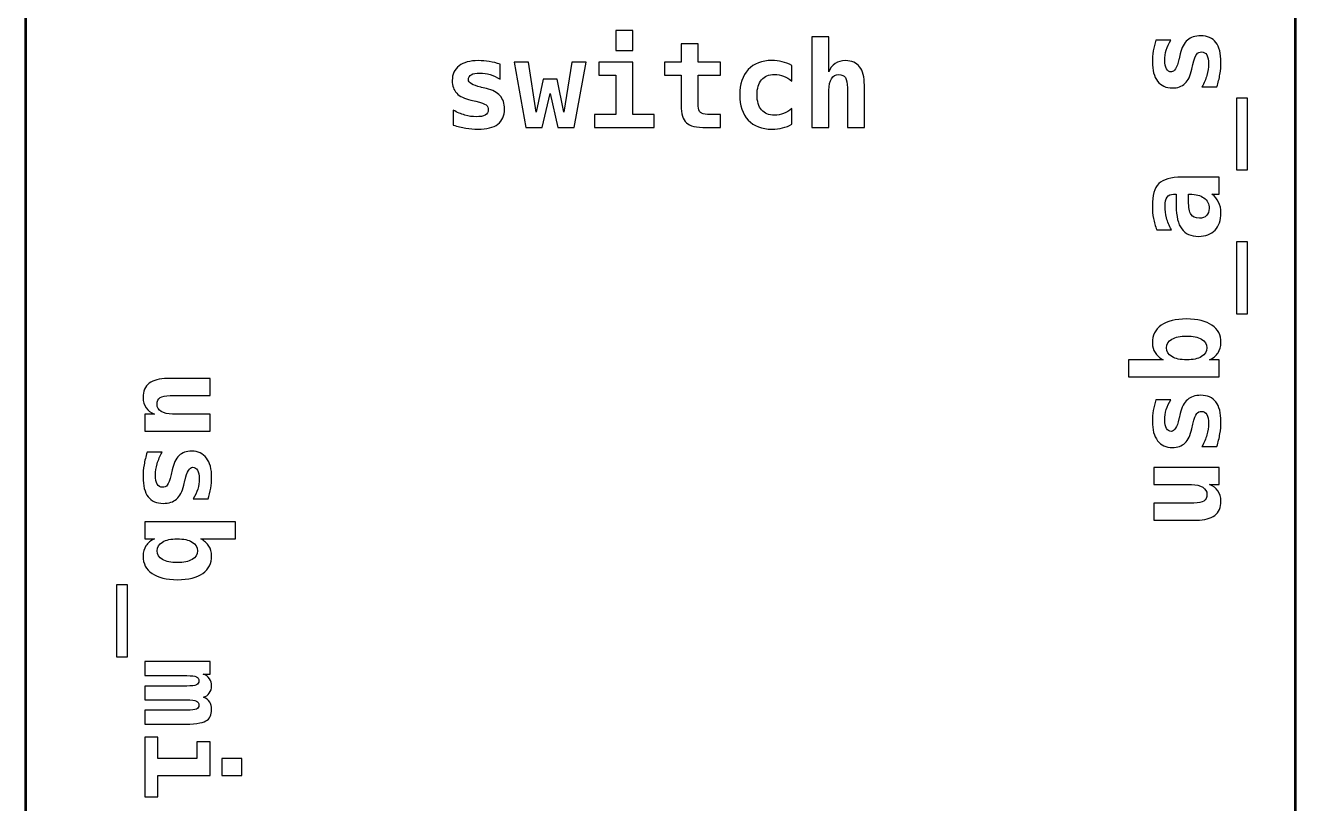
# Model space of a CAD drawing. Header units: centimetres. Extents: x -10.8 to 29.8, y -19.8 to 32.2.
# Drawn here: x 25.25 to 29.75, y -0.501 to 2.257 of the extents above; entities that cross this region are included whole.
import ezdxf

# ---------------------------------------------------------------- set-up
doc = ezdxf.new("R2010")
doc.units = ezdxf.units.CM
doc.header["$MEASUREMENT"] = 0
doc.layers.add('Layer 1', color=7, linetype='Continuous')

msp = doc.modelspace()

# ---------------------------------------------------------------- linework, layer by layer
at = {"layer": 'Layer 1', "lineweight": 53}
msp.add_open_spline([(25.25, 13.25), (25.25, 13.25), (29.75, 13.25), (29.75, 13.25), (29.75, 13.25), (29.75, 13.25), (29.75, -9.25), (29.75, -9.25), (29.75, -9.25), (29.75, -9.25), (25.25, -9.25), (25.25, -9.25), (25.25, -9.25), (25.25, -9.25), (25.25, 13.25), (25.25, 13.25)], degree=3, knots=[0, 0, 0, 0, 0.2, 0.2, 0.2, 0.2, 0.4, 0.4, 0.4, 0.4, 0.6, 0.6, 0.6, 0.6, 1, 1, 1, 1], dxfattribs=at)
at = {"layer": 'Layer 1'}
for points, knots in [([(27.34126, 2.23961), (27.34126, 2.23961), (27.40179, 2.23961), (27.40179, 2.23961), (27.40179, 2.23961), (27.40179, 2.23961), (27.40179, 2.16891), (27.40179, 2.16891), (27.40179, 2.16891), (27.40179, 2.16891), (27.34126, 2.16891), (27.34126, 2.16891), (27.34126, 2.16891), (27.34126, 2.16891), (27.34126, 2.23961), (27.34126, 2.23961)], [0, 0, 0, 0, 0.2, 0.2, 0.2, 0.2, 0.4, 0.4, 0.4, 0.4, 0.6, 0.6, 0.6, 0.6, 1, 1, 1, 1]), ([(28.22219, 2.04572), (28.22219, 2.04572), (28.22219, 1.89544), (28.22219, 1.89544), (28.22219, 1.89544), (28.22219, 1.89544), (28.16208, 1.89544), (28.16208, 1.89544), (28.16208, 1.89544), (28.16208, 1.89544), (28.16208, 2.03648), (28.16208, 2.03648), (28.16208, 2.03648), (28.16208, 2.05313), (28.15968, 2.06505), (28.15495, 2.07225), (28.15495, 2.07225), (28.15015, 2.07938), (28.14239, 2.08298), (28.13167, 2.08298), (28.13167, 2.08298), (28.12059, 2.08298), (28.11198, 2.07811), (28.10578, 2.06837), (28.10578, 2.06837), (28.09957, 2.0587), (28.09646, 2.04523), (28.09646, 2.02794), (28.09646, 2.02794), (28.09646, 2.02794), (28.09646, 1.89544), (28.09646, 1.89544), (28.09646, 1.89544), (28.09646, 1.89544), (28.03635, 1.89544), (28.03635, 1.89544), (28.03635, 1.89544), (28.03635, 1.89544), (28.03635, 2.21717), (28.03635, 2.21717), (28.03635, 2.21717), (28.03635, 2.21717), (28.09646, 2.21717), (28.09646, 2.21717), (28.09646, 2.21717), (28.09646, 2.21717), (28.09646, 2.09229), (28.09646, 2.09229), (28.09646, 2.09229), (28.10077, 2.10506), (28.10803, 2.11494), (28.11841, 2.12199), (28.11841, 2.12199), (28.12871, 2.12898), (28.14119, 2.1325), (28.1558, 2.1325), (28.1558, 2.1325), (28.17774, 2.1325), (28.19425, 2.12524), (28.20547, 2.1107), (28.20547, 2.1107), (28.21662, 2.09617), (28.22219, 2.07451), (28.22219, 2.04572)], [0, 0, 0, 0, 0.0588235, 0.0588235, 0.0588235, 0.0588235, 0.1176471, 0.1176471, 0.1176471, 0.1176471, 0.1764706, 0.1764706, 0.1764706, 0.1764706, 0.2352941, 0.2352941, 0.2352941, 0.2352941, 0.2941176, 0.2941176, 0.2941176, 0.2941176, 0.3529412, 0.3529412, 0.3529412, 0.3529412, 0.4117647, 0.4117647, 0.4117647, 0.4117647, 0.4705882, 0.4705882, 0.4705882, 0.4705882, 0.5294118, 0.5294118, 0.5294118, 0.5294118, 0.5882353, 0.5882353, 0.5882353, 0.5882353, 0.6470588, 0.6470588, 0.6470588, 0.6470588, 0.7058824, 0.7058824, 0.7058824, 0.7058824, 0.7647059, 0.7647059, 0.7647059, 0.7647059, 0.8235294, 0.8235294, 0.8235294, 0.8235294, 0.8823529, 0.8823529, 0.8823529, 0.8823529, 1, 1, 1, 1]), ([(29.25521, 2.20489), (29.25521, 2.20489), (29.30812, 2.20489), (29.30812, 2.20489), (29.30812, 2.20489), (29.301, 2.19374), (29.29563, 2.1821), (29.29196, 2.17004), (29.29196, 2.17004), (29.28837, 2.15797), (29.28653, 2.14584), (29.28653, 2.1337), (29.28653, 2.1337), (29.28653, 2.12016), (29.28851, 2.10992), (29.29239, 2.10308), (29.29239, 2.10308), (29.29634, 2.09617), (29.30212, 2.09271), (29.30981, 2.09271), (29.30981, 2.09271), (29.32082, 2.09271), (29.32978, 2.10746), (29.3367, 2.13695), (29.3367, 2.13695), (29.3367, 2.13695), (29.33726, 2.13921), (29.33726, 2.13921), (29.33726, 2.13921), (29.33726, 2.13921), (29.34142, 2.15656), (29.34142, 2.15656), (29.34142, 2.15656), (29.34664, 2.17865), (29.35511, 2.19487), (29.36675, 2.2051), (29.36675, 2.2051), (29.37839, 2.2154), (29.39413, 2.22055), (29.41395, 2.22055), (29.41395, 2.22055), (29.4378, 2.22055), (29.45572, 2.21272), (29.46765, 2.19713), (29.46765, 2.19713), (29.47957, 2.18147), (29.4855, 2.15797), (29.4855, 2.12658), (29.4855, 2.12658), (29.4855, 2.11268), (29.4843, 2.09835), (29.4819, 2.08382), (29.4819, 2.08382), (29.4795, 2.06921), (29.4759, 2.0544), (29.4711, 2.03937), (29.4711, 2.03937), (29.4711, 2.03937), (29.41819, 2.03937), (29.41819, 2.03937), (29.41819, 2.03937), (29.42574, 2.0527), (29.43152, 2.06632), (29.43547, 2.08015), (29.43547, 2.08015), (29.43949, 2.09398), (29.44147, 2.10731), (29.44147, 2.1203), (29.44147, 2.1203), (29.44147, 2.13448), (29.43942, 2.1452), (29.43526, 2.15247), (29.43526, 2.15247), (29.43117, 2.15974), (29.42517, 2.16341), (29.41734, 2.16341), (29.41734, 2.16341), (29.40958, 2.16341), (29.40365, 2.16079), (29.39956, 2.15564), (29.39956, 2.15564), (29.3954, 2.15049), (29.39102, 2.13822), (29.3863, 2.11874), (29.3863, 2.11874), (29.3863, 2.11874), (29.38263, 2.10202), (29.38263, 2.10202), (29.38263, 2.10202), (29.37734, 2.07888), (29.36915, 2.06202), (29.358, 2.05143), (29.358, 2.05143), (29.34686, 2.04085), (29.3319, 2.03556), (29.3132, 2.03556), (29.3132, 2.03556), (29.29084, 2.03556), (29.27348, 2.0436), (29.26113, 2.05976), (29.26113, 2.05976), (29.24871, 2.07585), (29.24251, 2.09857), (29.24251, 2.12778), (29.24251, 2.12778), (29.24251, 2.1409), (29.24356, 2.15395), (29.24568, 2.16693), (29.24568, 2.16693), (29.2478, 2.17999), (29.25097, 2.19262), (29.25521, 2.20489)], [0, 0, 0, 0, 0.0344828, 0.0344828, 0.0344828, 0.0344828, 0.0689655, 0.0689655, 0.0689655, 0.0689655, 0.1034483, 0.1034483, 0.1034483, 0.1034483, 0.137931, 0.137931, 0.137931, 0.137931, 0.1724138, 0.1724138, 0.1724138, 0.1724138, 0.2068966, 0.2068966, 0.2068966, 0.2068966, 0.2413793, 0.2413793, 0.2413793, 0.2413793, 0.2758621, 0.2758621, 0.2758621, 0.2758621, 0.3103448, 0.3103448, 0.3103448, 0.3103448, 0.3448276, 0.3448276, 0.3448276, 0.3448276, 0.3793103, 0.3793103, 0.3793103, 0.3793103, 0.4137931, 0.4137931, 0.4137931, 0.4137931, 0.4482759, 0.4482759, 0.4482759, 0.4482759, 0.4827586, 0.4827586, 0.4827586, 0.4827586, 0.5172414, 0.5172414, 0.5172414, 0.5172414, 0.5517241, 0.5517241, 0.5517241, 0.5517241, 0.5862069, 0.5862069, 0.5862069, 0.5862069, 0.6206897, 0.6206897, 0.6206897, 0.6206897, 0.6551724, 0.6551724, 0.6551724, 0.6551724, 0.6896552, 0.6896552, 0.6896552, 0.6896552, 0.7241379, 0.7241379, 0.7241379, 0.7241379, 0.7586207, 0.7586207, 0.7586207, 0.7586207, 0.7931034, 0.7931034, 0.7931034, 0.7931034, 0.8275862, 0.8275862, 0.8275862, 0.8275862, 0.862069, 0.862069, 0.862069, 0.862069, 0.8965517, 0.8965517, 0.8965517, 0.8965517, 0.9310345, 0.9310345, 0.9310345, 0.9310345, 1, 1, 1, 1]), ([(27.63377, 2.19262), (27.63377, 2.19262), (27.63377, 2.127), (27.63377, 2.127), (27.63377, 2.127), (27.63377, 2.127), (27.71293, 2.127), (27.71293, 2.127), (27.71293, 2.127), (27.71293, 2.127), (27.71293, 2.08044), (27.71293, 2.08044), (27.71293, 2.08044), (27.71293, 2.08044), (27.63377, 2.08044), (27.63377, 2.08044), (27.63377, 2.08044), (27.63377, 2.08044), (27.63377, 1.97093), (27.63377, 1.97093), (27.63377, 1.97093), (27.63377, 1.96063), (27.63631, 1.95322), (27.64132, 1.94871), (27.64132, 1.94871), (27.64633, 1.94426), (27.65473, 1.94201), (27.66644, 1.94201), (27.66644, 1.94201), (27.66644, 1.94201), (27.71293, 1.94201), (27.71293, 1.94201), (27.71293, 1.94201), (27.71293, 1.94201), (27.71293, 1.89544), (27.71293, 1.89544), (27.71293, 1.89544), (27.71293, 1.89544), (27.66206, 1.89544), (27.66206, 1.89544), (27.66206, 1.89544), (27.62735, 1.89544), (27.60386, 1.90101), (27.59165, 1.91209), (27.59165, 1.91209), (27.57937, 1.92317), (27.57324, 1.94377), (27.57324, 1.97383), (27.57324, 1.97383), (27.57324, 1.97383), (27.57324, 2.08044), (27.57324, 2.08044), (27.57324, 2.08044), (27.57324, 2.08044), (27.51397, 2.08044), (27.51397, 2.08044), (27.51397, 2.08044), (27.51397, 2.08044), (27.51397, 2.127), (27.51397, 2.127), (27.51397, 2.127), (27.51397, 2.127), (27.57324, 2.127), (27.57324, 2.127), (27.57324, 2.127), (27.57324, 2.127), (27.57324, 2.19262), (27.57324, 2.19262), (27.57324, 2.19262), (27.57324, 2.19262), (27.63377, 2.19262), (27.63377, 2.19262)], [0, 0, 0, 0, 0.0526316, 0.0526316, 0.0526316, 0.0526316, 0.1052632, 0.1052632, 0.1052632, 0.1052632, 0.1578947, 0.1578947, 0.1578947, 0.1578947, 0.2105263, 0.2105263, 0.2105263, 0.2105263, 0.2631579, 0.2631579, 0.2631579, 0.2631579, 0.3157895, 0.3157895, 0.3157895, 0.3157895, 0.3684211, 0.3684211, 0.3684211, 0.3684211, 0.4210526, 0.4210526, 0.4210526, 0.4210526, 0.4736842, 0.4736842, 0.4736842, 0.4736842, 0.5263158, 0.5263158, 0.5263158, 0.5263158, 0.5789474, 0.5789474, 0.5789474, 0.5789474, 0.6315789, 0.6315789, 0.6315789, 0.6315789, 0.6842105, 0.6842105, 0.6842105, 0.6842105, 0.7368421, 0.7368421, 0.7368421, 0.7368421, 0.7894737, 0.7894737, 0.7894737, 0.7894737, 0.8421053, 0.8421053, 0.8421053, 0.8421053, 0.8947368, 0.8947368, 0.8947368, 0.8947368, 1, 1, 1, 1]), ([(26.93148, 2.1198), (26.93148, 2.1198), (26.93148, 2.06689), (26.93148, 2.06689), (26.93148, 2.06689), (26.92033, 2.07401), (26.90869, 2.07938), (26.89663, 2.08305), (26.89663, 2.08305), (26.88456, 2.08664), (26.87243, 2.08848), (26.86029, 2.08848), (26.86029, 2.08848), (26.84675, 2.08848), (26.83651, 2.0865), (26.82967, 2.08262), (26.82967, 2.08262), (26.82276, 2.07867), (26.8193, 2.07289), (26.8193, 2.0652), (26.8193, 2.0652), (26.8193, 2.05419), (26.83405, 2.04523), (26.86354, 2.03831), (26.86354, 2.03831), (26.86354, 2.03831), (26.8658, 2.03775), (26.8658, 2.03775), (26.8658, 2.03775), (26.8658, 2.03775), (26.88315, 2.03359), (26.88315, 2.03359), (26.88315, 2.03359), (26.90524, 2.02837), (26.92146, 2.0199), (26.93169, 2.00826), (26.93169, 2.00826), (26.94199, 1.99662), (26.94714, 1.98088), (26.94714, 1.96106), (26.94714, 1.96106), (26.94714, 1.93721), (26.93931, 1.91929), (26.92372, 1.90736), (26.92372, 1.90736), (26.90806, 1.89544), (26.88456, 1.88951), (26.85317, 1.88951), (26.85317, 1.88951), (26.83927, 1.88951), (26.82494, 1.89071), (26.81041, 1.89311), (26.81041, 1.89311), (26.7958, 1.89551), (26.78099, 1.89911), (26.76596, 1.90391), (26.76596, 1.90391), (26.76596, 1.90391), (26.76596, 1.95682), (26.76596, 1.95682), (26.76596, 1.95682), (26.77929, 1.94927), (26.79291, 1.94349), (26.80674, 1.93954), (26.80674, 1.93954), (26.82057, 1.93552), (26.8339, 1.93354), (26.84689, 1.93354), (26.84689, 1.93354), (26.86107, 1.93354), (26.87179, 1.93559), (26.87906, 1.93975), (26.87906, 1.93975), (26.88633, 1.94384), (26.89, 1.94984), (26.89, 1.95767), (26.89, 1.95767), (26.89, 1.96543), (26.88738, 1.97136), (26.88223, 1.97545), (26.88223, 1.97545), (26.87708, 1.97961), (26.86481, 1.98399), (26.84533, 1.98871), (26.84533, 1.98871), (26.84533, 1.98871), (26.82861, 1.99238), (26.82861, 1.99238), (26.82861, 1.99238), (26.80547, 1.99767), (26.78861, 2.00586), (26.77802, 2.01701), (26.77802, 2.01701), (26.76744, 2.02815), (26.76215, 2.04311), (26.76215, 2.06181), (26.76215, 2.06181), (26.76215, 2.08417), (26.77019, 2.10153), (26.78635, 2.11388), (26.78635, 2.11388), (26.80244, 2.1263), (26.82516, 2.1325), (26.85437, 2.1325), (26.85437, 2.1325), (26.86749, 2.1325), (26.88054, 2.13145), (26.89352, 2.12933), (26.89352, 2.12933), (26.90658, 2.12721), (26.91921, 2.12404), (26.93148, 2.1198)], [0, 0, 0, 0, 0.0344828, 0.0344828, 0.0344828, 0.0344828, 0.0689655, 0.0689655, 0.0689655, 0.0689655, 0.1034483, 0.1034483, 0.1034483, 0.1034483, 0.137931, 0.137931, 0.137931, 0.137931, 0.1724138, 0.1724138, 0.1724138, 0.1724138, 0.2068966, 0.2068966, 0.2068966, 0.2068966, 0.2413793, 0.2413793, 0.2413793, 0.2413793, 0.2758621, 0.2758621, 0.2758621, 0.2758621, 0.3103448, 0.3103448, 0.3103448, 0.3103448, 0.3448276, 0.3448276, 0.3448276, 0.3448276, 0.3793103, 0.3793103, 0.3793103, 0.3793103, 0.4137931, 0.4137931, 0.4137931, 0.4137931, 0.4482759, 0.4482759, 0.4482759, 0.4482759, 0.4827586, 0.4827586, 0.4827586, 0.4827586, 0.5172414, 0.5172414, 0.5172414, 0.5172414, 0.5517241, 0.5517241, 0.5517241, 0.5517241, 0.5862069, 0.5862069, 0.5862069, 0.5862069, 0.6206897, 0.6206897, 0.6206897, 0.6206897, 0.6551724, 0.6551724, 0.6551724, 0.6551724, 0.6896552, 0.6896552, 0.6896552, 0.6896552, 0.7241379, 0.7241379, 0.7241379, 0.7241379, 0.7586207, 0.7586207, 0.7586207, 0.7586207, 0.7931034, 0.7931034, 0.7931034, 0.7931034, 0.8275862, 0.8275862, 0.8275862, 0.8275862, 0.862069, 0.862069, 0.862069, 0.862069, 0.8965517, 0.8965517, 0.8965517, 0.8965517, 0.9310345, 0.9310345, 0.9310345, 0.9310345, 1, 1, 1, 1]), ([(26.98143, 2.127), (26.98143, 2.127), (27.03188, 2.127), (27.03188, 2.127), (27.03188, 2.127), (27.03188, 2.127), (27.05932, 1.94963), (27.05932, 1.94963), (27.05932, 1.94963), (27.05932, 1.94963), (27.08437, 2.06647), (27.08437, 2.06647), (27.08437, 2.06647), (27.08437, 2.06647), (27.13333, 2.06647), (27.13333, 2.06647), (27.13333, 2.06647), (27.13333, 2.06647), (27.15796, 1.94963), (27.15796, 1.94963), (27.15796, 1.94963), (27.15796, 1.94963), (27.18583, 2.127), (27.18583, 2.127), (27.18583, 2.127), (27.18583, 2.127), (27.23627, 2.127), (27.23627, 2.127), (27.23627, 2.127), (27.23627, 2.127), (27.19429, 1.89544), (27.19429, 1.89544), (27.19429, 1.89544), (27.19429, 1.89544), (27.13686, 1.89544), (27.13686, 1.89544), (27.13686, 1.89544), (27.13686, 1.89544), (27.10878, 2.01581), (27.10878, 2.01581), (27.10878, 2.01581), (27.10878, 2.01581), (27.08084, 1.89544), (27.08084, 1.89544), (27.08084, 1.89544), (27.08084, 1.89544), (27.02341, 1.89544), (27.02341, 1.89544), (27.02341, 1.89544), (27.02341, 1.89544), (26.98143, 2.127), (26.98143, 2.127)], [0, 0, 0, 0, 0.0714286, 0.0714286, 0.0714286, 0.0714286, 0.1428571, 0.1428571, 0.1428571, 0.1428571, 0.2142857, 0.2142857, 0.2142857, 0.2142857, 0.2857143, 0.2857143, 0.2857143, 0.2857143, 0.3571429, 0.3571429, 0.3571429, 0.3571429, 0.4285714, 0.4285714, 0.4285714, 0.4285714, 0.5, 0.5, 0.5, 0.5, 0.5714286, 0.5714286, 0.5714286, 0.5714286, 0.6428571, 0.6428571, 0.6428571, 0.6428571, 0.7142857, 0.7142857, 0.7142857, 0.7142857, 0.7857143, 0.7857143, 0.7857143, 0.7857143, 0.8571429, 0.8571429, 0.8571429, 0.8571429, 1, 1, 1, 1]), ([(27.28199, 2.127), (27.28199, 2.127), (27.40179, 2.127), (27.40179, 2.127), (27.40179, 2.127), (27.40179, 2.127), (27.40179, 1.94201), (27.40179, 1.94201), (27.40179, 1.94201), (27.40179, 1.94201), (27.47714, 1.94201), (27.47714, 1.94201), (27.47714, 1.94201), (27.47714, 1.94201), (27.47714, 1.89544), (27.47714, 1.89544), (27.47714, 1.89544), (27.47714, 1.89544), (27.2659, 1.89544), (27.2659, 1.89544), (27.2659, 1.89544), (27.2659, 1.89544), (27.2659, 1.94201), (27.2659, 1.94201), (27.2659, 1.94201), (27.2659, 1.94201), (27.34126, 1.94201), (27.34126, 1.94201), (27.34126, 1.94201), (27.34126, 1.94201), (27.34126, 2.08044), (27.34126, 2.08044), (27.34126, 2.08044), (27.34126, 2.08044), (27.28199, 2.08044), (27.28199, 2.08044), (27.28199, 2.08044), (27.28199, 2.08044), (27.28199, 2.127), (27.28199, 2.127)], [0, 0, 0, 0, 0.0909091, 0.0909091, 0.0909091, 0.0909091, 0.1818182, 0.1818182, 0.1818182, 0.1818182, 0.2727273, 0.2727273, 0.2727273, 0.2727273, 0.3636364, 0.3636364, 0.3636364, 0.3636364, 0.4545455, 0.4545455, 0.4545455, 0.4545455, 0.5454545, 0.5454545, 0.5454545, 0.5454545, 0.6363636, 0.6363636, 0.6363636, 0.6363636, 0.7272727, 0.7272727, 0.7272727, 0.7272727, 0.8181818, 0.8181818, 0.8181818, 0.8181818, 1, 1, 1, 1]), ([(27.96523, 1.90729), (27.95508, 1.90137), (27.94407, 1.89692), (27.93236, 1.89396), (27.93236, 1.89396), (27.92064, 1.891), (27.90809, 1.88951), (27.89454, 1.88951), (27.89454, 1.88951), (27.85884, 1.88951), (27.83097, 1.90024), (27.81086, 1.92176), (27.81086, 1.92176), (27.79075, 1.94321), (27.78066, 1.97298), (27.78066, 2.01101), (27.78066, 2.01101), (27.78066, 2.04918), (27.79082, 2.07902), (27.81107, 2.10061), (27.81107, 2.10061), (27.83132, 2.12213), (27.85926, 2.13293), (27.89496, 2.13293), (27.89496, 2.13293), (27.90738, 2.13293), (27.9193, 2.13145), (27.9308, 2.12855), (27.9308, 2.12855), (27.9423, 2.12566), (27.95381, 2.12122), (27.96523, 2.11515), (27.96523, 2.11515), (27.96523, 2.11515), (27.96523, 2.05969), (27.96523, 2.05969), (27.96523, 2.05969), (27.95642, 2.06731), (27.94675, 2.07317), (27.93617, 2.07726), (27.93617, 2.07726), (27.92565, 2.08135), (27.91472, 2.0834), (27.90343, 2.0834), (27.90343, 2.0834), (27.88374, 2.0834), (27.86857, 2.07712), (27.85799, 2.06456), (27.85799, 2.06456), (27.84734, 2.052), (27.84205, 2.03415), (27.84205, 2.01101), (27.84205, 2.01101), (27.84205, 1.98787), (27.84734, 1.97009), (27.85799, 1.95767), (27.85799, 1.95767), (27.86857, 1.94525), (27.88374, 1.93904), (27.90343, 1.93904), (27.90343, 1.93904), (27.91514, 1.93904), (27.92608, 1.94102), (27.93631, 1.9449), (27.93631, 1.9449), (27.94647, 1.94885), (27.95613, 1.95478), (27.96523, 1.96275), (27.96523, 1.96275), (27.96523, 1.96275), (27.96523, 1.90729), (27.96523, 1.90729)], [0, 0, 0, 0, 0.0526316, 0.0526316, 0.0526316, 0.0526316, 0.1052632, 0.1052632, 0.1052632, 0.1052632, 0.1578947, 0.1578947, 0.1578947, 0.1578947, 0.2105263, 0.2105263, 0.2105263, 0.2105263, 0.2631579, 0.2631579, 0.2631579, 0.2631579, 0.3157895, 0.3157895, 0.3157895, 0.3157895, 0.3684211, 0.3684211, 0.3684211, 0.3684211, 0.4210526, 0.4210526, 0.4210526, 0.4210526, 0.4736842, 0.4736842, 0.4736842, 0.4736842, 0.5263158, 0.5263158, 0.5263158, 0.5263158, 0.5789474, 0.5789474, 0.5789474, 0.5789474, 0.6315789, 0.6315789, 0.6315789, 0.6315789, 0.6842105, 0.6842105, 0.6842105, 0.6842105, 0.7368421, 0.7368421, 0.7368421, 0.7368421, 0.7894737, 0.7894737, 0.7894737, 0.7894737, 0.8421053, 0.8421053, 0.8421053, 0.8421053, 0.8947368, 0.8947368, 0.8947368, 0.8947368, 1, 1, 1, 1]), ([(29.54011, 2), (29.54011, 2), (29.57948, 2), (29.57948, 2), (29.57948, 2), (29.57948, 2), (29.57948, 1.74516), (29.57948, 1.74516), (29.57948, 1.74516), (29.57948, 1.74516), (29.54011, 1.74516), (29.54011, 1.74516), (29.54011, 1.74516), (29.54011, 1.74516), (29.54011, 2), (29.54011, 2)], [0, 0, 0, 0, 0.2, 0.2, 0.2, 0.2, 0.4, 0.4, 0.4, 0.4, 0.6, 0.6, 0.6, 0.6, 1, 1, 1, 1]), ([(29.34742, 1.71934), (29.34742, 1.71934), (29.47957, 1.71934), (29.47957, 1.71934), (29.47957, 1.71934), (29.47957, 1.71934), (29.47957, 1.65923), (29.47957, 1.65923), (29.47957, 1.65923), (29.47957, 1.65923), (29.45375, 1.65923), (29.45375, 1.65923), (29.45375, 1.65923), (29.46391, 1.65196), (29.47174, 1.64258), (29.47724, 1.63115), (29.47724, 1.63115), (29.48274, 1.61972), (29.4855, 1.60709), (29.4855, 1.59333), (29.4855, 1.59333), (29.4855, 1.56701), (29.47851, 1.54648), (29.46461, 1.53181), (29.46461, 1.53181), (29.45071, 1.51713), (29.43131, 1.50979), (29.40633, 1.50979), (29.40633, 1.50979), (29.37931, 1.50979), (29.35934, 1.51854), (29.3465, 1.53604), (29.3465, 1.53604), (29.33359, 1.55354), (29.32717, 1.58056), (29.32717, 1.61718), (29.32717, 1.61718), (29.32717, 1.61718), (29.32717, 1.65923), (29.32717, 1.65923), (29.32717, 1.65923), (29.32717, 1.65923), (29.31708, 1.65923), (29.31708, 1.65923), (29.31708, 1.65923), (29.30727, 1.65923), (29.29994, 1.6557), (29.29493, 1.64857), (29.29493, 1.64857), (29.28992, 1.64145), (29.28738, 1.63101), (29.28738, 1.61718), (29.28738, 1.61718), (29.28738, 1.60271), (29.28921, 1.58874), (29.29281, 1.57513), (29.29281, 1.57513), (29.29648, 1.56158), (29.30227, 1.5474), (29.31024, 1.53265), (29.31024, 1.53265), (29.31024, 1.53265), (29.25859, 1.53265), (29.25859, 1.53265), (29.25859, 1.53265), (29.25309, 1.54599), (29.24907, 1.55961), (29.24646, 1.57336), (29.24646, 1.57336), (29.24385, 1.58719), (29.24251, 1.6018), (29.24251, 1.61718), (29.24251, 1.61718), (29.24251, 1.65485), (29.25013, 1.68124), (29.26544, 1.69648), (29.26544, 1.69648), (29.28075, 1.71172), (29.30805, 1.71934), (29.34742, 1.71934)], [0, 0, 0, 0, 0.047619, 0.047619, 0.047619, 0.047619, 0.0952381, 0.0952381, 0.0952381, 0.0952381, 0.1428571, 0.1428571, 0.1428571, 0.1428571, 0.1904762, 0.1904762, 0.1904762, 0.1904762, 0.2380952, 0.2380952, 0.2380952, 0.2380952, 0.2857143, 0.2857143, 0.2857143, 0.2857143, 0.3333333, 0.3333333, 0.3333333, 0.3333333, 0.3809524, 0.3809524, 0.3809524, 0.3809524, 0.4285714, 0.4285714, 0.4285714, 0.4285714, 0.4761905, 0.4761905, 0.4761905, 0.4761905, 0.5238095, 0.5238095, 0.5238095, 0.5238095, 0.5714286, 0.5714286, 0.5714286, 0.5714286, 0.6190476, 0.6190476, 0.6190476, 0.6190476, 0.6666667, 0.6666667, 0.6666667, 0.6666667, 0.7142857, 0.7142857, 0.7142857, 0.7142857, 0.7619048, 0.7619048, 0.7619048, 0.7619048, 0.8095238, 0.8095238, 0.8095238, 0.8095238, 0.8571429, 0.8571429, 0.8571429, 0.8571429, 0.9047619, 0.9047619, 0.9047619, 0.9047619, 1, 1, 1, 1]), ([(29.37077, 1.63503), (29.37077, 1.61238), (29.37367, 1.59658), (29.37945, 1.58762), (29.37945, 1.58762), (29.38524, 1.57865), (29.39519, 1.57414), (29.40923, 1.57414), (29.40923, 1.57414), (29.41974, 1.57414), (29.42806, 1.57724), (29.43427, 1.58345), (29.43427, 1.58345), (29.44048, 1.58966), (29.44359, 1.59806), (29.44359, 1.60871), (29.44359, 1.60871), (29.44359, 1.62473), (29.43752, 1.63714), (29.42545, 1.64596), (29.42545, 1.64596), (29.41339, 1.65478), (29.39653, 1.65923), (29.37494, 1.65923), (29.37494, 1.65923), (29.37494, 1.65923), (29.37077, 1.65923), (29.37077, 1.65923), (29.37077, 1.65923), (29.37077, 1.65923), (29.37077, 1.63503), (29.37077, 1.63503)], [0, 0, 0, 0, 0.1111111, 0.1111111, 0.1111111, 0.1111111, 0.2222222, 0.2222222, 0.2222222, 0.2222222, 0.3333333, 0.3333333, 0.3333333, 0.3333333, 0.4444444, 0.4444444, 0.4444444, 0.4444444, 0.5555556, 0.5555556, 0.5555556, 0.5555556, 0.6666667, 0.6666667, 0.6666667, 0.6666667, 0.7777778, 0.7777778, 0.7777778, 0.7777778, 1, 1, 1, 1]), ([(29.54011, 1.49032), (29.54011, 1.49032), (29.57948, 1.49032), (29.57948, 1.49032), (29.57948, 1.49032), (29.57948, 1.49032), (29.57948, 1.23548), (29.57948, 1.23548), (29.57948, 1.23548), (29.57948, 1.23548), (29.54011, 1.23548), (29.54011, 1.23548), (29.54011, 1.23548), (29.54011, 1.23548), (29.54011, 1.49032), (29.54011, 1.49032)], [0, 0, 0, 0, 0.2, 0.2, 0.2, 0.2, 0.4, 0.4, 0.4, 0.4, 0.6, 0.6, 0.6, 0.6, 1, 1, 1, 1]), ([(29.28089, 1.07208), (29.26812, 1.07949), (29.25852, 1.08817), (29.2521, 1.09797), (29.2521, 1.09797), (29.24568, 1.10785), (29.24251, 1.11893), (29.24251, 1.13135), (29.24251, 1.13135), (29.24251, 1.15872), (29.25295, 1.17989), (29.2739, 1.19463), (29.2739, 1.19463), (29.29486, 1.20945), (29.32491, 1.21686), (29.364, 1.21686), (29.364, 1.21686), (29.40259, 1.21686), (29.43244, 1.20959), (29.45368, 1.19499), (29.45368, 1.19499), (29.47491, 1.18038), (29.4855, 1.15985), (29.4855, 1.13339), (29.4855, 1.13339), (29.4855, 1.11949), (29.48211, 1.10743), (29.47541, 1.09706), (29.47541, 1.09706), (29.46863, 1.08675), (29.45862, 1.07843), (29.44528, 1.07208), (29.44528, 1.07208), (29.44528, 1.07208), (29.47957, 1.07208), (29.47957, 1.07208), (29.47957, 1.07208), (29.47957, 1.07208), (29.47957, 1.01154), (29.47957, 1.01154), (29.47957, 1.01154), (29.47957, 1.01154), (29.15784, 1.01154), (29.15784, 1.01154), (29.15784, 1.01154), (29.15784, 1.01154), (29.15784, 1.07208), (29.15784, 1.07208), (29.15784, 1.07208), (29.15784, 1.07208), (29.28089, 1.07208), (29.28089, 1.07208)], [0, 0, 0, 0, 0.0714286, 0.0714286, 0.0714286, 0.0714286, 0.1428571, 0.1428571, 0.1428571, 0.1428571, 0.2142857, 0.2142857, 0.2142857, 0.2142857, 0.2857143, 0.2857143, 0.2857143, 0.2857143, 0.3571429, 0.3571429, 0.3571429, 0.3571429, 0.4285714, 0.4285714, 0.4285714, 0.4285714, 0.5, 0.5, 0.5, 0.5, 0.5714286, 0.5714286, 0.5714286, 0.5714286, 0.6428571, 0.6428571, 0.6428571, 0.6428571, 0.7142857, 0.7142857, 0.7142857, 0.7142857, 0.7857143, 0.7857143, 0.7857143, 0.7857143, 0.8571429, 0.8571429, 0.8571429, 0.8571429, 1, 1, 1, 1]), ([(29.36442, 1.15632), (29.34213, 1.15632), (29.32456, 1.15258), (29.31193, 1.14517), (29.31193, 1.14517), (29.29923, 1.13777), (29.29288, 1.12746), (29.29288, 1.11441), (29.29288, 1.11441), (29.29288, 1.10136), (29.29923, 1.09099), (29.31193, 1.08344), (29.31193, 1.08344), (29.32456, 1.07589), (29.34213, 1.07208), (29.36442, 1.07208), (29.36442, 1.07208), (29.38679, 1.07208), (29.40429, 1.07589), (29.41692, 1.08344), (29.41692, 1.08344), (29.42962, 1.09099), (29.43597, 1.10136), (29.43597, 1.11441), (29.43597, 1.11441), (29.43597, 1.12746), (29.42962, 1.13777), (29.41692, 1.14517), (29.41692, 1.14517), (29.40429, 1.15258), (29.38679, 1.15632), (29.36442, 1.15632)], [0, 0, 0, 0, 0.1111111, 0.1111111, 0.1111111, 0.1111111, 0.2222222, 0.2222222, 0.2222222, 0.2222222, 0.3333333, 0.3333333, 0.3333333, 0.3333333, 0.4444444, 0.4444444, 0.4444444, 0.4444444, 0.5555556, 0.5555556, 0.5555556, 0.5555556, 0.6666667, 0.6666667, 0.6666667, 0.6666667, 0.7777778, 0.7777778, 0.7777778, 0.7777778, 1, 1, 1, 1]), ([(25.75367, 1.0057), (25.75367, 1.0057), (25.90437, 1.0057), (25.90437, 1.0057), (25.90437, 1.0057), (25.90437, 1.0057), (25.90437, 0.94516), (25.90437, 0.94516), (25.90437, 0.94516), (25.90437, 0.94516), (25.76291, 0.94516), (25.76291, 0.94516), (25.76291, 0.94516), (25.74626, 0.94516), (25.73433, 0.94284), (25.72714, 0.93811), (25.72714, 0.93811), (25.72001, 0.93345), (25.71641, 0.92562), (25.71641, 0.91475), (25.71641, 0.91475), (25.71641, 0.90382), (25.72121, 0.89535), (25.73088, 0.88921), (25.73088, 0.88921), (25.74054, 0.88308), (25.75402, 0.87997), (25.77145, 0.87997), (25.77145, 0.87997), (25.77145, 0.87997), (25.90437, 0.87997), (25.90437, 0.87997), (25.90437, 0.87997), (25.90437, 0.87997), (25.90437, 0.81944), (25.90437, 0.81944), (25.90437, 0.81944), (25.90437, 0.81944), (25.67281, 0.81944), (25.67281, 0.81944), (25.67281, 0.81944), (25.67281, 0.81944), (25.67281, 0.87997), (25.67281, 0.87997), (25.67281, 0.87997), (25.67281, 0.87997), (25.7071, 0.87997), (25.7071, 0.87997), (25.7071, 0.87997), (25.69433, 0.88428), (25.68445, 0.89154), (25.6774, 0.90177), (25.6774, 0.90177), (25.67041, 0.91207), (25.66688, 0.92442), (25.66688, 0.93888), (25.66688, 0.93888), (25.66688, 0.96097), (25.67415, 0.97762), (25.68876, 0.98884), (25.68876, 0.98884), (25.70336, 1.00006), (25.72502, 1.0057), (25.75367, 1.0057)], [0, 0, 0, 0, 0.0588235, 0.0588235, 0.0588235, 0.0588235, 0.1176471, 0.1176471, 0.1176471, 0.1176471, 0.1764706, 0.1764706, 0.1764706, 0.1764706, 0.2352941, 0.2352941, 0.2352941, 0.2352941, 0.2941176, 0.2941176, 0.2941176, 0.2941176, 0.3529412, 0.3529412, 0.3529412, 0.3529412, 0.4117647, 0.4117647, 0.4117647, 0.4117647, 0.4705882, 0.4705882, 0.4705882, 0.4705882, 0.5294118, 0.5294118, 0.5294118, 0.5294118, 0.5882353, 0.5882353, 0.5882353, 0.5882353, 0.6470588, 0.6470588, 0.6470588, 0.6470588, 0.7058824, 0.7058824, 0.7058824, 0.7058824, 0.7647059, 0.7647059, 0.7647059, 0.7647059, 0.8235294, 0.8235294, 0.8235294, 0.8235294, 0.8823529, 0.8823529, 0.8823529, 0.8823529, 1, 1, 1, 1]), ([(29.25521, 0.93069), (29.25521, 0.93069), (29.30812, 0.93069), (29.30812, 0.93069), (29.30812, 0.93069), (29.301, 0.91954), (29.29563, 0.9079), (29.29196, 0.89584), (29.29196, 0.89584), (29.28837, 0.88377), (29.28653, 0.87164), (29.28653, 0.8595), (29.28653, 0.8595), (29.28653, 0.84596), (29.28851, 0.83572), (29.29239, 0.82888), (29.29239, 0.82888), (29.29634, 0.82197), (29.30212, 0.81851), (29.30981, 0.81851), (29.30981, 0.81851), (29.32082, 0.81851), (29.32978, 0.83326), (29.3367, 0.86275), (29.3367, 0.86275), (29.3367, 0.86275), (29.33726, 0.86501), (29.33726, 0.86501), (29.33726, 0.86501), (29.33726, 0.86501), (29.34142, 0.88236), (29.34142, 0.88236), (29.34142, 0.88236), (29.34664, 0.90445), (29.35511, 0.92067), (29.36675, 0.9309), (29.36675, 0.9309), (29.37839, 0.9412), (29.39413, 0.94635), (29.41395, 0.94635), (29.41395, 0.94635), (29.4378, 0.94635), (29.45572, 0.93852), (29.46765, 0.92293), (29.46765, 0.92293), (29.47957, 0.90727), (29.4855, 0.88377), (29.4855, 0.85238), (29.4855, 0.85238), (29.4855, 0.83848), (29.4843, 0.82415), (29.4819, 0.80962), (29.4819, 0.80962), (29.4795, 0.79501), (29.4759, 0.7802), (29.4711, 0.76517), (29.4711, 0.76517), (29.4711, 0.76517), (29.41819, 0.76517), (29.41819, 0.76517), (29.41819, 0.76517), (29.42574, 0.7785), (29.43152, 0.79212), (29.43547, 0.80595), (29.43547, 0.80595), (29.43949, 0.81978), (29.44147, 0.83311), (29.44147, 0.8461), (29.44147, 0.8461), (29.44147, 0.86028), (29.43942, 0.871), (29.43526, 0.87827), (29.43526, 0.87827), (29.43117, 0.88554), (29.42517, 0.88921), (29.41734, 0.88921), (29.41734, 0.88921), (29.40958, 0.88921), (29.40365, 0.88659), (29.39956, 0.88144), (29.39956, 0.88144), (29.3954, 0.87629), (29.39102, 0.86402), (29.3863, 0.84454), (29.3863, 0.84454), (29.3863, 0.84454), (29.38263, 0.82782), (29.38263, 0.82782), (29.38263, 0.82782), (29.37734, 0.80468), (29.36915, 0.78782), (29.358, 0.77723), (29.358, 0.77723), (29.34686, 0.76665), (29.3319, 0.76136), (29.3132, 0.76136), (29.3132, 0.76136), (29.29084, 0.76136), (29.27348, 0.7694), (29.26113, 0.78556), (29.26113, 0.78556), (29.24871, 0.80165), (29.24251, 0.82437), (29.24251, 0.85358), (29.24251, 0.85358), (29.24251, 0.8667), (29.24356, 0.87975), (29.24568, 0.89273), (29.24568, 0.89273), (29.2478, 0.90579), (29.25097, 0.91842), (29.25521, 0.93069)], [0, 0, 0, 0, 0.0344828, 0.0344828, 0.0344828, 0.0344828, 0.0689655, 0.0689655, 0.0689655, 0.0689655, 0.1034483, 0.1034483, 0.1034483, 0.1034483, 0.137931, 0.137931, 0.137931, 0.137931, 0.1724138, 0.1724138, 0.1724138, 0.1724138, 0.2068966, 0.2068966, 0.2068966, 0.2068966, 0.2413793, 0.2413793, 0.2413793, 0.2413793, 0.2758621, 0.2758621, 0.2758621, 0.2758621, 0.3103448, 0.3103448, 0.3103448, 0.3103448, 0.3448276, 0.3448276, 0.3448276, 0.3448276, 0.3793103, 0.3793103, 0.3793103, 0.3793103, 0.4137931, 0.4137931, 0.4137931, 0.4137931, 0.4482759, 0.4482759, 0.4482759, 0.4482759, 0.4827586, 0.4827586, 0.4827586, 0.4827586, 0.5172414, 0.5172414, 0.5172414, 0.5172414, 0.5517241, 0.5517241, 0.5517241, 0.5517241, 0.5862069, 0.5862069, 0.5862069, 0.5862069, 0.6206897, 0.6206897, 0.6206897, 0.6206897, 0.6551724, 0.6551724, 0.6551724, 0.6551724, 0.6896552, 0.6896552, 0.6896552, 0.6896552, 0.7241379, 0.7241379, 0.7241379, 0.7241379, 0.7586207, 0.7586207, 0.7586207, 0.7586207, 0.7931034, 0.7931034, 0.7931034, 0.7931034, 0.8275862, 0.8275862, 0.8275862, 0.8275862, 0.862069, 0.862069, 0.862069, 0.862069, 0.8965517, 0.8965517, 0.8965517, 0.8965517, 0.9310345, 0.9310345, 0.9310345, 0.9310345, 1, 1, 1, 1]), ([(25.89717, 0.57899), (25.89717, 0.57899), (25.84426, 0.57899), (25.84426, 0.57899), (25.84426, 0.57899), (25.85138, 0.59014), (25.85675, 0.60178), (25.86042, 0.61384), (25.86042, 0.61384), (25.86401, 0.62591), (25.86585, 0.63804), (25.86585, 0.65018), (25.86585, 0.65018), (25.86585, 0.66372), (25.86387, 0.67396), (25.85999, 0.6808), (25.85999, 0.6808), (25.85604, 0.68771), (25.85026, 0.69117), (25.84257, 0.69117), (25.84257, 0.69117), (25.83156, 0.69117), (25.8226, 0.67642), (25.81568, 0.64693), (25.81568, 0.64693), (25.81568, 0.64693), (25.81512, 0.64467), (25.81512, 0.64467), (25.81512, 0.64467), (25.81512, 0.64467), (25.81096, 0.62732), (25.81096, 0.62732), (25.81096, 0.62732), (25.80574, 0.60523), (25.79727, 0.58901), (25.78563, 0.57878), (25.78563, 0.57878), (25.77399, 0.56848), (25.75825, 0.56333), (25.73843, 0.56333), (25.73843, 0.56333), (25.71458, 0.56333), (25.69666, 0.57116), (25.68473, 0.58675), (25.68473, 0.58675), (25.67281, 0.60241), (25.66688, 0.62591), (25.66688, 0.6573), (25.66688, 0.6573), (25.66688, 0.6712), (25.66808, 0.68553), (25.67048, 0.70006), (25.67048, 0.70006), (25.67288, 0.71467), (25.67648, 0.72948), (25.68128, 0.74451), (25.68128, 0.74451), (25.68128, 0.74451), (25.73419, 0.74451), (25.73419, 0.74451), (25.73419, 0.74451), (25.72664, 0.73118), (25.72086, 0.71756), (25.71691, 0.70373), (25.71691, 0.70373), (25.71289, 0.6899), (25.71091, 0.67657), (25.71091, 0.66358), (25.71091, 0.66358), (25.71091, 0.6494), (25.71296, 0.63868), (25.71712, 0.63141), (25.71712, 0.63141), (25.72121, 0.62414), (25.72721, 0.62047), (25.73504, 0.62047), (25.73504, 0.62047), (25.7428, 0.62047), (25.74873, 0.62309), (25.75282, 0.62824), (25.75282, 0.62824), (25.75698, 0.63339), (25.76136, 0.64566), (25.76608, 0.66514), (25.76608, 0.66514), (25.76608, 0.66514), (25.76975, 0.68186), (25.76975, 0.68186), (25.76975, 0.68186), (25.77504, 0.705), (25.78323, 0.72186), (25.79438, 0.73245), (25.79438, 0.73245), (25.80552, 0.74303), (25.82048, 0.74832), (25.83918, 0.74832), (25.83918, 0.74832), (25.86154, 0.74832), (25.8789, 0.74028), (25.89125, 0.72412), (25.89125, 0.72412), (25.90367, 0.70803), (25.90987, 0.68531), (25.90987, 0.6561), (25.90987, 0.6561), (25.90987, 0.64298), (25.90882, 0.62993), (25.9067, 0.61695), (25.9067, 0.61695), (25.90458, 0.60389), (25.90141, 0.59126), (25.89717, 0.57899)], [0, 0, 0, 0, 0.0344828, 0.0344828, 0.0344828, 0.0344828, 0.0689655, 0.0689655, 0.0689655, 0.0689655, 0.1034483, 0.1034483, 0.1034483, 0.1034483, 0.137931, 0.137931, 0.137931, 0.137931, 0.1724138, 0.1724138, 0.1724138, 0.1724138, 0.2068966, 0.2068966, 0.2068966, 0.2068966, 0.2413793, 0.2413793, 0.2413793, 0.2413793, 0.2758621, 0.2758621, 0.2758621, 0.2758621, 0.3103448, 0.3103448, 0.3103448, 0.3103448, 0.3448276, 0.3448276, 0.3448276, 0.3448276, 0.3793103, 0.3793103, 0.3793103, 0.3793103, 0.4137931, 0.4137931, 0.4137931, 0.4137931, 0.4482759, 0.4482759, 0.4482759, 0.4482759, 0.4827586, 0.4827586, 0.4827586, 0.4827586, 0.5172414, 0.5172414, 0.5172414, 0.5172414, 0.5517241, 0.5517241, 0.5517241, 0.5517241, 0.5862069, 0.5862069, 0.5862069, 0.5862069, 0.6206897, 0.6206897, 0.6206897, 0.6206897, 0.6551724, 0.6551724, 0.6551724, 0.6551724, 0.6896552, 0.6896552, 0.6896552, 0.6896552, 0.7241379, 0.7241379, 0.7241379, 0.7241379, 0.7586207, 0.7586207, 0.7586207, 0.7586207, 0.7931034, 0.7931034, 0.7931034, 0.7931034, 0.8275862, 0.8275862, 0.8275862, 0.8275862, 0.862069, 0.862069, 0.862069, 0.862069, 0.8965517, 0.8965517, 0.8965517, 0.8965517, 0.9310345, 0.9310345, 0.9310345, 0.9310345, 1, 1, 1, 1]), ([(29.39871, 0.50398), (29.39871, 0.50398), (29.24801, 0.50398), (29.24801, 0.50398), (29.24801, 0.50398), (29.24801, 0.50398), (29.24801, 0.56452), (29.24801, 0.56452), (29.24801, 0.56452), (29.24801, 0.56452), (29.38947, 0.56452), (29.38947, 0.56452), (29.38947, 0.56452), (29.40612, 0.56452), (29.41805, 0.56684), (29.42524, 0.57157), (29.42524, 0.57157), (29.43237, 0.57623), (29.43597, 0.58406), (29.43597, 0.59493), (29.43597, 0.59493), (29.43597, 0.60586), (29.43117, 0.61433), (29.4215, 0.62047), (29.4215, 0.62047), (29.41184, 0.6266), (29.39836, 0.62971), (29.38093, 0.62971), (29.38093, 0.62971), (29.38093, 0.62971), (29.24801, 0.62971), (29.24801, 0.62971), (29.24801, 0.62971), (29.24801, 0.62971), (29.24801, 0.69024), (29.24801, 0.69024), (29.24801, 0.69024), (29.24801, 0.69024), (29.47957, 0.69024), (29.47957, 0.69024), (29.47957, 0.69024), (29.47957, 0.69024), (29.47957, 0.62971), (29.47957, 0.62971), (29.47957, 0.62971), (29.47957, 0.62971), (29.44528, 0.62971), (29.44528, 0.62971), (29.44528, 0.62971), (29.45805, 0.6254), (29.46793, 0.61814), (29.47498, 0.60791), (29.47498, 0.60791), (29.48197, 0.59761), (29.4855, 0.58526), (29.4855, 0.5708), (29.4855, 0.5708), (29.4855, 0.54871), (29.47823, 0.53206), (29.46362, 0.52084), (29.46362, 0.52084), (29.44902, 0.50962), (29.42736, 0.50398), (29.39871, 0.50398)], [0, 0, 0, 0, 0.0588235, 0.0588235, 0.0588235, 0.0588235, 0.1176471, 0.1176471, 0.1176471, 0.1176471, 0.1764706, 0.1764706, 0.1764706, 0.1764706, 0.2352941, 0.2352941, 0.2352941, 0.2352941, 0.2941176, 0.2941176, 0.2941176, 0.2941176, 0.3529412, 0.3529412, 0.3529412, 0.3529412, 0.4117647, 0.4117647, 0.4117647, 0.4117647, 0.4705882, 0.4705882, 0.4705882, 0.4705882, 0.5294118, 0.5294118, 0.5294118, 0.5294118, 0.5882353, 0.5882353, 0.5882353, 0.5882353, 0.6470588, 0.6470588, 0.6470588, 0.6470588, 0.7058824, 0.7058824, 0.7058824, 0.7058824, 0.7647059, 0.7647059, 0.7647059, 0.7647059, 0.8235294, 0.8235294, 0.8235294, 0.8235294, 0.8823529, 0.8823529, 0.8823529, 0.8823529, 1, 1, 1, 1]), ([(25.87149, 0.4376), (25.88426, 0.43019), (25.89386, 0.42151), (25.90028, 0.41171), (25.90028, 0.41171), (25.9067, 0.40183), (25.90987, 0.39075), (25.90987, 0.37833), (25.90987, 0.37833), (25.90987, 0.35096), (25.89943, 0.32979), (25.87848, 0.31505), (25.87848, 0.31505), (25.85752, 0.30023), (25.82754, 0.29282), (25.78838, 0.29282), (25.78838, 0.29282), (25.74979, 0.29282), (25.71994, 0.30009), (25.6987, 0.31469), (25.6987, 0.31469), (25.67747, 0.3293), (25.66688, 0.34983), (25.66688, 0.37629), (25.66688, 0.37629), (25.66688, 0.39019), (25.67027, 0.40225), (25.67697, 0.41262), (25.67697, 0.41262), (25.68375, 0.42293), (25.69376, 0.43125), (25.7071, 0.4376), (25.7071, 0.4376), (25.7071, 0.4376), (25.67281, 0.4376), (25.67281, 0.4376), (25.67281, 0.4376), (25.67281, 0.4376), (25.67281, 0.49814), (25.67281, 0.49814), (25.67281, 0.49814), (25.67281, 0.49814), (25.99454, 0.49814), (25.99454, 0.49814), (25.99454, 0.49814), (25.99454, 0.49814), (25.99454, 0.4376), (25.99454, 0.4376), (25.99454, 0.4376), (25.99454, 0.4376), (25.87149, 0.4376), (25.87149, 0.4376)], [0, 0, 0, 0, 0.0714286, 0.0714286, 0.0714286, 0.0714286, 0.1428571, 0.1428571, 0.1428571, 0.1428571, 0.2142857, 0.2142857, 0.2142857, 0.2142857, 0.2857143, 0.2857143, 0.2857143, 0.2857143, 0.3571429, 0.3571429, 0.3571429, 0.3571429, 0.4285714, 0.4285714, 0.4285714, 0.4285714, 0.5, 0.5, 0.5, 0.5, 0.5714286, 0.5714286, 0.5714286, 0.5714286, 0.6428571, 0.6428571, 0.6428571, 0.6428571, 0.7142857, 0.7142857, 0.7142857, 0.7142857, 0.7857143, 0.7857143, 0.7857143, 0.7857143, 0.8571429, 0.8571429, 0.8571429, 0.8571429, 1, 1, 1, 1]), ([(25.78796, 0.35336), (25.81032, 0.35336), (25.82782, 0.3571), (25.84045, 0.36451), (25.84045, 0.36451), (25.85315, 0.37191), (25.8595, 0.38222), (25.8595, 0.39527), (25.8595, 0.39527), (25.8595, 0.40832), (25.85315, 0.41869), (25.84045, 0.42624), (25.84045, 0.42624), (25.82782, 0.43379), (25.81032, 0.4376), (25.78796, 0.4376), (25.78796, 0.4376), (25.76566, 0.4376), (25.74809, 0.43379), (25.73546, 0.42624), (25.73546, 0.42624), (25.72276, 0.41869), (25.71641, 0.40832), (25.71641, 0.39527), (25.71641, 0.39527), (25.71641, 0.38222), (25.72276, 0.37191), (25.73546, 0.36451), (25.73546, 0.36451), (25.74809, 0.3571), (25.76566, 0.35336), (25.78796, 0.35336)], [0, 0, 0, 0, 0.1111111, 0.1111111, 0.1111111, 0.1111111, 0.2222222, 0.2222222, 0.2222222, 0.2222222, 0.3333333, 0.3333333, 0.3333333, 0.3333333, 0.4444444, 0.4444444, 0.4444444, 0.4444444, 0.5555556, 0.5555556, 0.5555556, 0.5555556, 0.6666667, 0.6666667, 0.6666667, 0.6666667, 0.7777778, 0.7777778, 0.7777778, 0.7777778, 1, 1, 1, 1]), ([(25.61227, 0.01936), (25.61227, 0.01936), (25.5729, 0.01936), (25.5729, 0.01936), (25.5729, 0.01936), (25.5729, 0.01936), (25.5729, 0.2742), (25.5729, 0.2742), (25.5729, 0.2742), (25.5729, 0.2742), (25.61227, 0.2742), (25.61227, 0.2742), (25.61227, 0.2742), (25.61227, 0.2742), (25.61227, 0.01936), (25.61227, 0.01936)], [0, 0, 0, 0, 0.2, 0.2, 0.2, 0.2, 0.4, 0.4, 0.4, 0.4, 0.6, 0.6, 0.6, 0.6, 1, 1, 1, 1]), ([(25.88116, -0.1233), (25.89097, -0.12782), (25.89816, -0.1336), (25.90282, -0.14066), (25.90282, -0.14066), (25.90755, -0.14771), (25.90987, -0.15632), (25.90987, -0.16648), (25.90987, -0.16648), (25.90987, -0.18645), (25.90296, -0.20028), (25.8892, -0.2079), (25.8892, -0.2079), (25.87544, -0.21559), (25.84673, -0.2194), (25.8032, -0.2194), (25.8032, -0.2194), (25.8032, -0.2194), (25.67281, -0.2194), (25.67281, -0.2194), (25.67281, -0.2194), (25.67281, -0.2194), (25.67281, -0.16987), (25.67281, -0.16987), (25.67281, -0.16987), (25.67281, -0.16987), (25.8214, -0.16987), (25.8214, -0.16987), (25.8214, -0.16987), (25.83861, -0.16987), (25.85011, -0.16853), (25.8559, -0.16592), (25.8559, -0.16592), (25.86169, -0.16331), (25.86458, -0.15858), (25.86458, -0.15167), (25.86458, -0.15167), (25.86458, -0.14475), (25.86162, -0.13995), (25.85569, -0.1372), (25.85569, -0.1372), (25.84976, -0.13445), (25.83833, -0.13304), (25.8214, -0.13304), (25.8214, -0.13304), (25.8214, -0.13304), (25.67281, -0.13304), (25.67281, -0.13304), (25.67281, -0.13304), (25.67281, -0.13304), (25.67281, -0.08393), (25.67281, -0.08393), (25.67281, -0.08393), (25.67281, -0.08393), (25.8214, -0.08393), (25.8214, -0.08393), (25.8214, -0.08393), (25.83833, -0.08393), (25.84976, -0.08252), (25.85569, -0.07977), (25.85569, -0.07977), (25.86162, -0.07702), (25.86458, -0.07222), (25.86458, -0.06531), (25.86458, -0.06531), (25.86458, -0.05839), (25.86169, -0.05366), (25.8559, -0.05105), (25.8559, -0.05105), (25.85011, -0.04844), (25.83861, -0.0471), (25.8214, -0.0471), (25.8214, -0.0471), (25.8214, -0.0471), (25.67281, -0.0471), (25.67281, -0.0471), (25.67281, -0.0471), (25.67281, -0.0471), (25.67281, 0.00243), (25.67281, 0.00243), (25.67281, 0.00243), (25.67281, 0.00243), (25.90437, 0.00243), (25.90437, 0.00243), (25.90437, 0.00243), (25.90437, 0.00243), (25.90437, -0.0416), (25.90437, -0.0416), (25.90437, -0.0416), (25.90437, -0.0416), (25.88031, -0.0416), (25.88031, -0.0416), (25.88031, -0.0416), (25.88941, -0.04506), (25.89661, -0.05056), (25.9019, -0.05818), (25.9019, -0.05818), (25.90719, -0.06573), (25.90987, -0.0742), (25.90987, -0.08358), (25.90987, -0.08358), (25.90987, -0.09296), (25.90705, -0.1015), (25.90148, -0.10926), (25.90148, -0.10926), (25.8959, -0.11695), (25.88913, -0.12168), (25.88116, -0.1233)], [0, 0, 0, 0, 0.0357143, 0.0357143, 0.0357143, 0.0357143, 0.0714286, 0.0714286, 0.0714286, 0.0714286, 0.1071429, 0.1071429, 0.1071429, 0.1071429, 0.1428571, 0.1428571, 0.1428571, 0.1428571, 0.1785714, 0.1785714, 0.1785714, 0.1785714, 0.2142857, 0.2142857, 0.2142857, 0.2142857, 0.25, 0.25, 0.25, 0.25, 0.2857143, 0.2857143, 0.2857143, 0.2857143, 0.3214286, 0.3214286, 0.3214286, 0.3214286, 0.3571429, 0.3571429, 0.3571429, 0.3571429, 0.3928571, 0.3928571, 0.3928571, 0.3928571, 0.4285714, 0.4285714, 0.4285714, 0.4285714, 0.4642857, 0.4642857, 0.4642857, 0.4642857, 0.5, 0.5, 0.5, 0.5, 0.5357143, 0.5357143, 0.5357143, 0.5357143, 0.5714286, 0.5714286, 0.5714286, 0.5714286, 0.6071429, 0.6071429, 0.6071429, 0.6071429, 0.6428571, 0.6428571, 0.6428571, 0.6428571, 0.6785714, 0.6785714, 0.6785714, 0.6785714, 0.7142857, 0.7142857, 0.7142857, 0.7142857, 0.75, 0.75, 0.75, 0.75, 0.7857143, 0.7857143, 0.7857143, 0.7857143, 0.8214286, 0.8214286, 0.8214286, 0.8214286, 0.8571429, 0.8571429, 0.8571429, 0.8571429, 0.8928571, 0.8928571, 0.8928571, 0.8928571, 0.9285714, 0.9285714, 0.9285714, 0.9285714, 1, 1, 1, 1]), ([(25.90437, -0.2812), (25.90437, -0.2812), (25.90437, -0.401), (25.90437, -0.401), (25.90437, -0.401), (25.90437, -0.401), (25.71938, -0.401), (25.71938, -0.401), (25.71938, -0.401), (25.71938, -0.401), (25.71938, -0.47635), (25.71938, -0.47635), (25.71938, -0.47635), (25.71938, -0.47635), (25.67281, -0.47635), (25.67281, -0.47635), (25.67281, -0.47635), (25.67281, -0.47635), (25.67281, -0.26511), (25.67281, -0.26511), (25.67281, -0.26511), (25.67281, -0.26511), (25.71938, -0.26511), (25.71938, -0.26511), (25.71938, -0.26511), (25.71938, -0.26511), (25.71938, -0.34047), (25.71938, -0.34047), (25.71938, -0.34047), (25.71938, -0.34047), (25.85781, -0.34047), (25.85781, -0.34047), (25.85781, -0.34047), (25.85781, -0.34047), (25.85781, -0.2812), (25.85781, -0.2812), (25.85781, -0.2812), (25.85781, -0.2812), (25.90437, -0.2812), (25.90437, -0.2812)], [0, 0, 0, 0, 0.0909091, 0.0909091, 0.0909091, 0.0909091, 0.1818182, 0.1818182, 0.1818182, 0.1818182, 0.2727273, 0.2727273, 0.2727273, 0.2727273, 0.3636364, 0.3636364, 0.3636364, 0.3636364, 0.4545455, 0.4545455, 0.4545455, 0.4545455, 0.5454545, 0.5454545, 0.5454545, 0.5454545, 0.6363636, 0.6363636, 0.6363636, 0.6363636, 0.7272727, 0.7272727, 0.7272727, 0.7272727, 0.8181818, 0.8181818, 0.8181818, 0.8181818, 1, 1, 1, 1]), ([(26.01698, -0.34047), (26.01698, -0.34047), (26.01698, -0.401), (26.01698, -0.401), (26.01698, -0.401), (26.01698, -0.401), (25.94628, -0.401), (25.94628, -0.401), (25.94628, -0.401), (25.94628, -0.401), (25.94628, -0.34047), (25.94628, -0.34047), (25.94628, -0.34047), (25.94628, -0.34047), (26.01698, -0.34047), (26.01698, -0.34047)], [0, 0, 0, 0, 0.2, 0.2, 0.2, 0.2, 0.4, 0.4, 0.4, 0.4, 0.6, 0.6, 0.6, 0.6, 1, 1, 1, 1])]:
    msp.add_open_spline(points, degree=3, knots=knots, dxfattribs=at)

doc.saveas('drawing.dxf')
